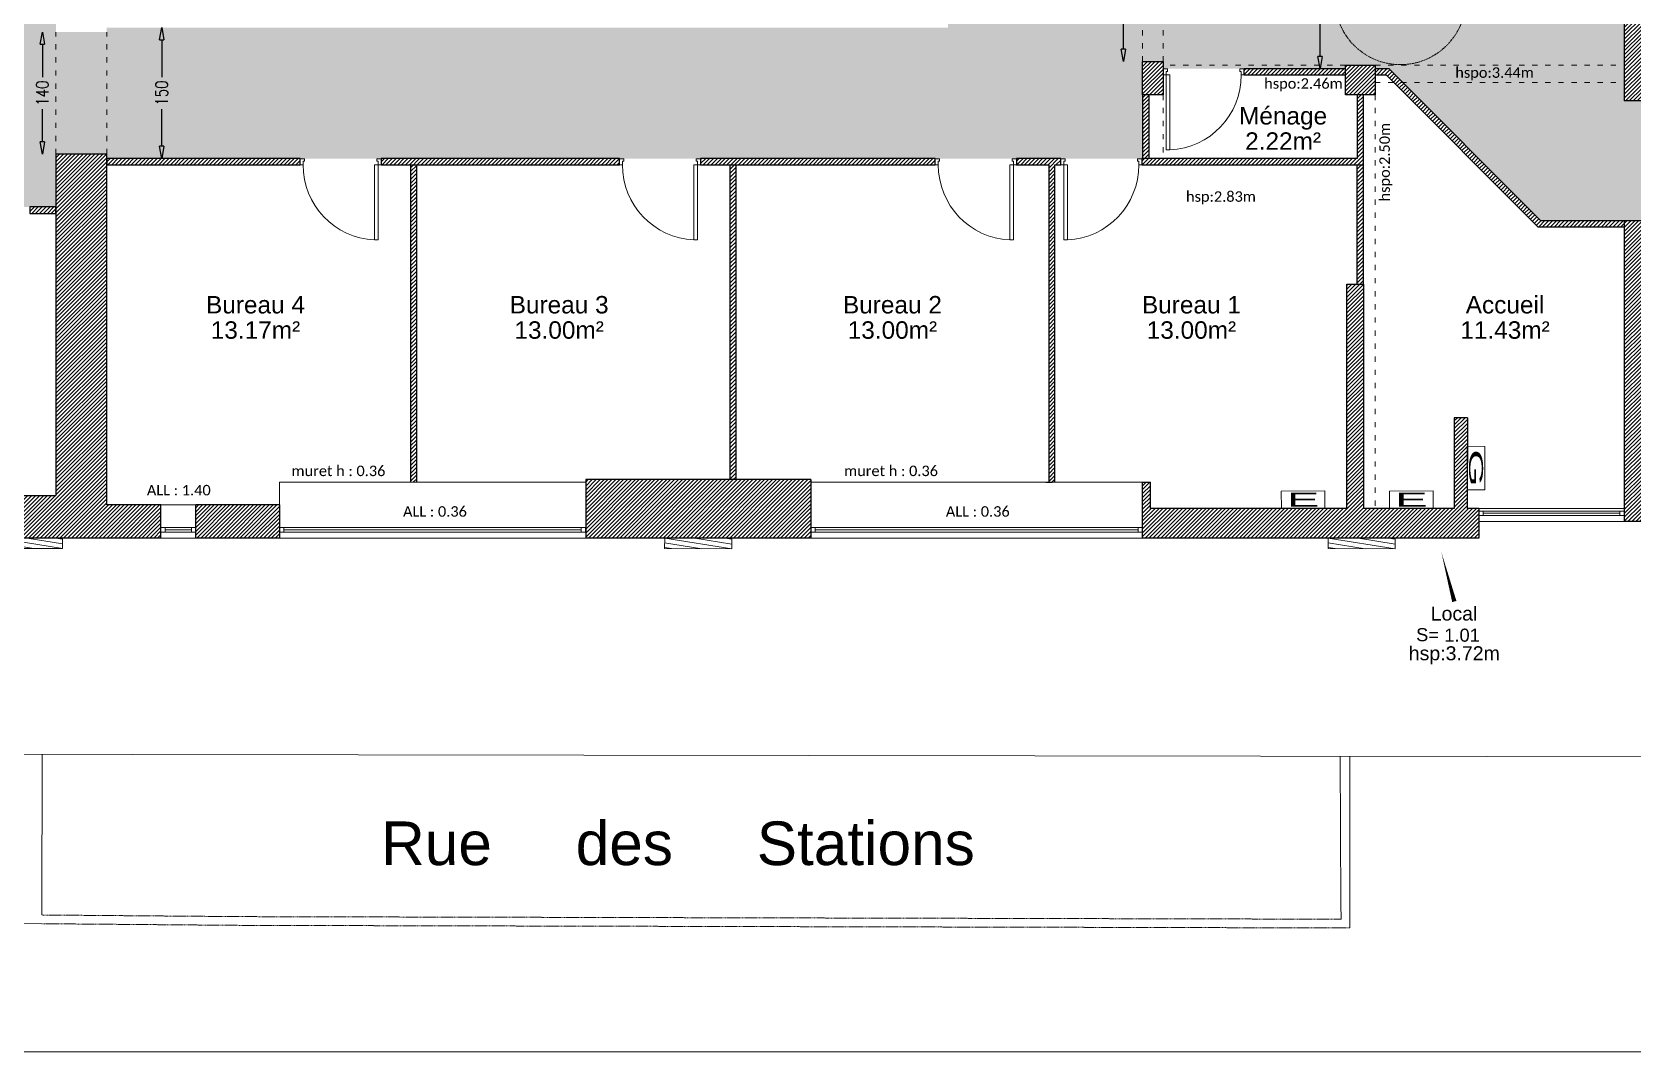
# Model space of a CAD drawing. Header units: millimetres. Extents: x -14819 to 43195, y -10328 to 20814.
# Drawn here: x 7406 to 9240, y -9994 to -8826 of the extents above; entities that cross this region are included whole.
import ezdxf
from ezdxf.enums import TextEntityAlignment as Align

# ---------------------------------------------------------------- set-up
doc = ezdxf.new("R2010")
doc.units = ezdxf.units.MM
doc.header["$PDMODE"] = 3
for name, pattern in [('ACAD_ISO03W100', [30, 12, -18]), ('CACHE', [9.525, 6.35, -3.175]), ('Chemin', [0.5, 0.3, -0.2]), ('Feeder', [3, 1, -0.5, 1, -0.5])]:
    doc.linetypes.add(name, pattern=pattern)
for name, color, linetype, lineweight in [('01 - Gros Oeuvre', 7, 'Continuous', 25), ('05 - Menuiserie', 150, 'Continuous', 5), ('41 - Côtes Intérieures', 71, 'Continuous', 9), ('50 - Signes', 12, 'Continuous', 9), ('59 - TxT', 120, 'Continuous', 0), ('_cadre100', 7, 'Continuous', 15), ('_Texte', 7, 'Continuous', 15), ('BO_bordure', 7, 'Continuous', 13), ('Etiq_Affectation', 7, 'Continuous', 0), ('Etiq_Num_appart', 7, 'Continuous', 0), ('Etiq_Surface', 7, 'Continuous', 0), ('Etiq_Typologie', 7, 'Continuous', 0), ('Etiquette', 7, 'Continuous', 13), ('ME_electricite', 1, 'Continuous', 13), ('Menuiserie_cps', 7, 'Continuous', 15), ('MG_gaz', 40, 'Continuous', 13), ('MR_topo', 7, 'Continuous', 5), ('MSH_signalisation-horizontale', 7, 'Continuous', 9), ('Mur_coupe', 7, 'Continuous', 25), ('Mur_projeté', 8, 'ACAD_ISO03W100', 18), ('Mur_vu', 8, 'Continuous', 18)]:
    doc.layers.add(name, color=color, linetype=linetype, lineweight=lineweight)
doc.layers.add('10 - Hachures', color=7, linetype='Continuous', lineweight=18, true_color=0x646464)
doc.layers.add('90 - Pantone 01', color=7, linetype='Continuous', lineweight=0, true_color=0xefecd6, transparency=0.5)
doc.layers.add('Etiq_Adresse', color=7, linetype='Continuous', lineweight=0, plot=False)
doc.layers.add('Etiq_Mesure_ou_non', color=7, linetype='Continuous', lineweight=0, plot=False)
doc.styles.add('Arial 1.0', font='arial.ttf', dxfattribs={"width": 0.99, "height": 0.2})
doc.styles.add('CR_Cot', font='simplex.shx', dxfattribs={"width": 0.8})
doc.styles.add('Legend', font='calibri.ttf')
doc.styles.get("Standard").update_dxf_attribs({"font": 'arial.ttf'})
doc.styles.add('Stylbloc-bdu', font='sanss___.ttf')
doc.dimstyles.get("Standard").update_dxf_attribs({"dimtxt": 14, "dimasz": 14, "dimexe": 0.18, "dimexo": 0.0625, "dimgap": 5, "dimtad": 0, "dimtoh": 1, "dimdec": 0, "dimzin": 0, "dimdsep": 46, "dimtxsty": 'CR_Cot', "dimblk": 'CLOSEDBLANK', "dimcen": 0, "dimse1": 1, "dimse2": 1, "dimadec": 0, "dimazin": 0, "dimtfac": 1, "dimtdec": 0, "dimtofl": 0, "dimtmove": 0, "dimatfit": 3, "dimfxl": 1, "dimtolj": 1, "dimtzin": 0, "dimarcsym": 0})
pattern_1 = [(45, (0, -10000), (-2.245064, 2.245064), [])]

# ---------------------------------------------------------------- blocks, each defined once
blk = doc.blocks.new('Hv8')
for p, q in [((-0.5, 0.398), (-0.398, 0.5)), ((-0.5, -0.051), (0.051, 0.5)), ((-0.5, -0.5), (0.5, 0.5)), ((-0.051, -0.5), (0.5, 0.051)), ((0.398, -0.5), (0.5, -0.398))]:
    blk.add_line(p, q)
blk.add_lwpolyline([(-0.5, -0.5), (0.5, -0.5), (0.5, 0.5), (-0.5, 0.5)], close=True)
blk = doc.blocks.new('Hg4')
blk.add_lwpolyline([(-0.5, -0.5), (0.5, -0.5), (0.5, 0.5), (-0.5, 0.5)], close=True)
at = {"style": 'Stylbloc-bdu'}
blk.add_text('G', height=0.8, dxfattribs=at).set_placement((0, 0), align=Align.MIDDLE_CENTER)
blk = doc.blocks.new('He4')
blk.add_lwpolyline([(-0.5, -0.5), (0.5, -0.5), (0.5, 0.5), (-0.5, 0.5)], close=True)
at = {"style": 'Stylbloc-bdu'}
blk.add_text('E', height=0.8, dxfattribs=at).set_placement((0, 0), align=Align.MIDDLE_CENTER)
blk = doc.blocks.new('Fenetre_351')
blk.add_lwpolyline([(0.05, 0.05), (0.05, 0), (0, 0), (0, 0.05), (3.51, 0.05), (3.51, 0), (3.46, 0), (3.46, 0.05), (3.46, 0.025), (0.05, 0.025), (0.05, 0), (3.46, 0)])
blk = doc.blocks.new('Fenetre_40')
blk.add_lwpolyline([(0.05, 0.05), (0.05, 0), (0, 0), (0, 0.05), (0.4, 0.05), (0.4, 0), (0.35, 0), (0.35, 0.05), (0.35, 0.025), (0.05, 0.025), (0.05, 0), (0.35, 0)])
blk = doc.blocks.new('Etiquette_Copro')
at = {"layer": 'Etiq_Adresse'}
blk.add_attdef('ADRESSE', text='', height=0.16, rotation=0.0292, dxfattribs=at).set_placement((0.047, -0.725), align=Align.CENTER)
at = {"layer": 'Etiq_Affectation'}
blk.add_attdef('AFFECTATION', text='', height=0.16, rotation=0.0292, dxfattribs=at).set_placement((0.044, -0.07), align=Align.CENTER)
at = {"layer": 'Etiq_Mesure_ou_non'}
blk.add_attdef('MESURE', text='', height=0.16, rotation=0.0292, dxfattribs=at).set_placement((0.043, 0.616), align=Align.CENTER)
at = {"layer": 'Etiq_Num_appart'}
blk.add_attdef('NUMERO_APPARTEMENT', text='', height=0.16, rotation=0.0292, dxfattribs=at).set_placement((0.047, -0.525), align=Align.CENTER)
at = {"layer": 'Etiq_Surface'}
blk.add_text('S=', height=0.15, rotation=0.0292, dxfattribs=at).set_placement((-0.391, -0.307))
blk.add_attdef('SURFACE', text='', height=0.15, rotation=0.0292, dxfattribs=at).set_placement((-0.068, -0.358), align=Align.BOTTOM_LEFT)
at = {"layer": 'Etiq_Typologie'}
blk.add_attdef('TYPOLOGIE', text='', height=0.16, rotation=0.0292, dxfattribs=at).set_placement((0.047, -0.925), align=Align.CENTER)
blk = doc.blocks.new('A$C3ab45c8f')
at = {"layer": '05 - Menuiserie', "linetype": 'Continuous'}
for points in [[(38.8, 7), (43, 7), (43, 93), (38.8, 93), (38.8, 7)], [(-46.5, 0), (-41.5, 0), (-41.5, 3), (-43, 3), (-43, 7), (-46.5, 7), (-46.5, 0)], [(46.5, 0), (41.5, 0), (41.5, 3), (43, 3), (43, 7), (46.5, 7), (46.5, 0)]]:
    blk.add_lwpolyline(points, dxfattribs=at)
at = {"layer": '50 - Signes', "color": 64, "linetype": 'Continuous'}
blk.add_arc((42.7, 7.4), 85.7, 92.5887, 180.254, dxfattribs=at)
blk = doc.blocks.new('_ClosedBlank')
at = {"color": 0, "linetype": 'ByBlock', "lineweight": -2}
for p, q in [((-1, 0.17), (0, 0)), ((-1, 0.17), (-1, -0.17)), ((0, 0), (-1, -0.17))]:
    blk.add_line(p, q, dxfattribs=at)
blk = doc.blocks.new('*D488')
at = {"layer": '41 - Côtes Intérieures', "color": 0, "lineweight": -2, "transparency": 16777216}
for p, q in [((8656.4, -8733.5), (8656.4, -8771.1)), ((8656.4, -8845.4), (8656.4, -8807.8))]:
    blk.add_line(p, q, dxfattribs=at)
at = {"layer": 'Defpoints', "color": 0, "transparency": 16777216}
for p in [(8656.4, -8719.5), (8680.5, -8719.5), (8678.4, -8859.4)]:
    blk.add_point(p, dxfattribs=at)
at = {"layer": '41 - Côtes Intérieures', "color": 0, "lineweight": -2, "transparency": 16777216, "xscale": 14, "yscale": 14, "zscale": 14}
for p, rotation in [((8656.4, -8719.5), 90), ((8656.4, -8859.4), 270)]:
    blk.add_blockref('_ClosedBlank', p, dxfattribs=dict(at, rotation=rotation))
at = {"layer": '41 - Côtes Intérieures', "color": 0, "transparency": 16777216, "insert": (8656.4, -8789.4), "char_height": 14, "attachment_point": 5, "rotation": 90, "style": 'CR_Cot'}
blk.add_mtext('\\A1;140', dxfattribs=at)
blk = doc.blocks.new('*D493')
at = {"layer": '41 - Côtes Intérieures', "color": 0, "lineweight": -2, "transparency": 16777216}
for p, q in [((8881.8, -8731.5), (8881.8, -8774.2)), ((8881.8, -8853.5), (8881.8, -8810.8))]:
    blk.add_line(p, q, dxfattribs=at)
at = {"layer": 'Defpoints', "color": 0, "transparency": 16777216}
for p in [(8881.8, -8717.5), (8910.9, -8717.5, 97.5), (8910.9, -8867.5)]:
    blk.add_point(p, dxfattribs=at)
at = {"layer": '41 - Côtes Intérieures', "color": 0, "lineweight": -2, "transparency": 16777216, "xscale": 14, "yscale": 14, "zscale": 14}
for p, rotation in [((8881.8, -8717.5), 90), ((8881.8, -8867.5), 270)]:
    blk.add_blockref('_ClosedBlank', p, dxfattribs=dict(at, rotation=rotation))
at = {"layer": '41 - Côtes Intérieures', "color": 0, "transparency": 16777216, "insert": (8881.8, -8792.5), "char_height": 14, "attachment_point": 5, "rotation": 90, "style": 'CR_Cot'}
blk.add_mtext('\\A1;150', dxfattribs=at)
blk = doc.blocks.new('*D495')
at = {"layer": '41 - Côtes Intérieures', "color": 0, "lineweight": -2, "transparency": 16777216}
for p, q in [((7554.4, -8834.5), (7554.4, -8877.2)), ((7554.4, -8956.5), (7554.4, -8913.8))]:
    blk.add_line(p, q, dxfattribs=at)
at = {"layer": 'Defpoints', "color": 0, "transparency": 16777216}
for p in [(7569.8, -8820.5), (7554.4, -8970.5), (7569.8, -8970.5)]:
    blk.add_point(p, dxfattribs=at)
at = {"layer": '41 - Côtes Intérieures', "color": 0, "lineweight": -2, "transparency": 16777216, "xscale": 14, "yscale": 14, "zscale": 14}
for p, rotation in [((7554.4, -8820.5), 90), ((7554.4, -8970.5), 270)]:
    blk.add_blockref('_ClosedBlank', p, dxfattribs=dict(at, rotation=rotation))
at = {"layer": '41 - Côtes Intérieures', "color": 0, "transparency": 16777216, "insert": (7554.4, -8895.5), "char_height": 14, "attachment_point": 5, "rotation": 90, "style": 'CR_Cot'}
blk.add_mtext('\\A1;150', dxfattribs=at)
blk = doc.blocks.new('*D496')
at = {"layer": '41 - Côtes Intérieures', "color": 0, "lineweight": -2, "transparency": 16777216}
for p, q in [((7417.6, -8839.6), (7417.6, -8877.2)), ((7417.6, -8951.5), (7417.6, -8913.9))]:
    blk.add_line(p, q, dxfattribs=at)
at = {"layer": 'Defpoints', "color": 0, "transparency": 16777216}
for p in [(7433.1, -8825.6), (7417.6, -8965.5), (7433.1, -8965.5)]:
    blk.add_point(p, dxfattribs=at)
at = {"layer": '41 - Côtes Intérieures', "color": 0, "lineweight": -2, "transparency": 16777216, "xscale": 14, "yscale": 14, "zscale": 14}
for p, rotation in [((7417.6, -8825.6), 90), ((7417.6, -8965.5), 270)]:
    blk.add_blockref('_ClosedBlank', p, dxfattribs=dict(at, rotation=rotation))
at = {"layer": '41 - Côtes Intérieures', "color": 0, "transparency": 16777216, "insert": (7417.6, -8895.6), "char_height": 14, "attachment_point": 5, "rotation": 90, "style": 'CR_Cot'}
blk.add_mtext('\\A1;140', dxfattribs=at)

msp = doc.modelspace()

# ---------------------------------------------------------------- hatches: boundary and pattern name
at = {"layer": '10 - Hachures', "lineweight": 18}
h = msp.add_hatch(dxfattribs=at)
h.set_pattern_fill('ANSI31', color=256)
h.set_pattern_definition(pattern_1)
h.paths.add_polyline_path([(9250.44, -7792.48), (6580.31, -7792.48), (6574.3, -7656.41), (6570.47, -7541.02), (6536.46, -7541.02), (6540.32, -7657.72), (6553.09, -7946.89), (6573.07, -7945.99), (6575.32, -7995.94), (6555.3, -7996.84), (6556.52, -8024.48), (6568.51, -8023.95), (6568.29, -8018.96), (6573.28, -8018.74), (6573.5, -8023.73), (6590.48, -8022.98), (6581.81, -7826.48), (6739.44, -7826.48), (6739.44, -8045.48), (6739.44, -8239.48), (6719.99, -8239.48), (6719.99, -8245.48), (6642.99, -8245.48), (6642.99, -8239.48), (6599.99, -8239.48), (6608.64, -8439.63), (6608.8, -8443.33), (6621.24, -8442.79), (6621.24, -8442.79), (6618.09, -8258.48), (6746.44, -8258.48), (6746.44, -8045.48), (6746.44, -7938.48), (6952.44, -7938.48), (6952.44, -7935.48), (6747.44, -7935.48), (6747.44, -7826.48), (6949.44, -7826.48), (6949.44, -7856.48), (6952.44, -7856.48), (6952.44, -7826.48), (7446.09, -7826.48), (7446.09, -7896.23), (7483.09, -7896.23), (7483.09, -7826.48), (7678.44, -7826.48), (7678.44, -7896.23), (7705.44, -7896.23), (7705.44, -7826.48), (8681.44, -7826.48), (8681.44, -8452.48), (8705.44, -8452.48), (8705.44, -8377.48), (8735.46, -8377.48), (8735.46, -8362.48), (8730.46, -8362.48), (8730.46, -8357.48), (8705.44, -8357.48), (8705.44, -7826.48), (8903.46, -7826.48), (8903.46, -7831.48), (8953.46, -7831.48), (8953.46, -7826.48), (8967.44, -7826.48), (9230.44, -7826.48), (9230.44, -8357.48), (8978.44, -8357.48), (8873.46, -8357.48), (8873.46, -8362.48), (8868.46, -8362.48), (8868.46, -8377.48), (9230.44, -8377.48), (9230.44, -8904.37), (9250.44, -8904.42), (9250.44, -8850.42), (9556.46, -8850.42), (9556.46, -9285.42), (9667.46, -9285.42), (9667.46, -9371.52), (9543.96, -9371.52), (9543.96, -9405.34), (10129.83, -9404.79), (10129.83, -9371.52), (9687.46, -9371.52), (9687.46, -9265.42), (9576.46, -9265.42), (9576.46, -8830.42), (9250.44, -8830.42), (9250.44, -7826.48)])
h = msp.add_hatch(dxfattribs=at)
h.set_pattern_fill('ANSI31', color=256)
h.set_pattern_definition(pattern_1)
h.paths.add_polyline_path([(7020.22, -8912.7), (6655.09, -8912.7), (6655.09, -8919.9), (7020.22, -8919.9)])
h.paths.add_polyline_path([(7136.36, -8393.48), (7129.16, -8393.48), (7113.22, -8393.48), (7113.22, -8400.68), (7129.16, -8400.68), (7129.16, -8912.7), (7113.22, -8912.7), (7113.22, -8919.9), (7136.38, -8919.9)])
h.paths.add_polyline_path([(7448.08, -8456.78), (7448.04, -8412.18), (7424.04, -8412.2), (7424.08, -8456.8)], flags=9)
h.paths.add_polyline_path([(7564.88, -8340.32), (7564.88, -8306.66), (7543.88, -8306.66), (7543.88, -8340.32)], flags=9)
h.paths.add_polyline_path([(7564.88, -8912.34), (7564.88, -8878.68), (7543.88, -8878.68), (7543.88, -8912.34)], flags=9)
h.paths.add_polyline_path([(7428.14, -8912.4), (7428.14, -8878.74), (7407.14, -8878.74), (7407.14, -8912.4)], flags=9)
h.paths.add_polyline_path([(7162.99, -8340.37), (7162.99, -8306.71), (7141.99, -8306.71), (7141.99, -8340.37)], flags=9)
h.paths.add_polyline_path([(8378.59, -8297.94), (8378.59, -8262.14), (8357.59, -8262.14), (8357.59, -8297.94)], flags=9)
h.paths.add_polyline_path([(7266.83, -8670.36), (7302.63, -8670.36), (7302.63, -8649.36), (7266.83, -8649.36)], flags=9)
h.paths.add_polyline_path([(7274.4, -8597.64), (7308.06, -8597.64), (7308.06, -8576.64), (7274.4, -8576.64)], flags=9)
h.paths.add_polyline_path([(9220.96, -8545.71), (9231.34, -8545.71), (9231.34, -8533.71), (9220.96, -8533.71)], flags=9)
h.paths.add_polyline_path([(9220.92, -8573.84), (9231.4, -8573.84), (9231.4, -8561.55), (9220.92, -8561.55)], flags=9)
h.paths.add_polyline_path([(9220.98, -8601.81), (9231.4, -8601.81), (9231.4, -8589.69), (9220.98, -8589.69)], flags=9)
h.paths.add_polyline_path([(9220.99, -8629.72), (9231.39, -8629.72), (9231.39, -8617.66), (9220.99, -8617.66)], flags=9)
h.paths.add_polyline_path([(9220.93, -8657.84), (9231.42, -8657.84), (9231.42, -8645.54), (9220.93, -8645.54)], flags=9)
h.paths.add_polyline_path([(9220.98, -8685.69), (9231.4, -8685.69), (9231.4, -8673.57), (9220.98, -8673.57)], flags=9)
h.paths.add_polyline_path([(9220.99, -8713.68), (9231.39, -8713.68), (9231.39, -8701.65), (9220.99, -8701.65)], flags=9)
h.paths.add_polyline_path([(9350.87, -9182.46), (9463.58, -9182.46), (9463.58, -9151.83), (9350.87, -9151.83)], flags=9)
h.paths.add_polyline_path([(9360.96, -9153.45), (9453.49, -9153.45), (9453.49, -9122.8), (9360.96, -9122.8)], flags=9)
h.paths.add_polyline_path([(6875.28, -8070.09), (6987.99, -8070.09), (6987.99, -8039.44), (6875.28, -8039.44)], flags=9)
h.paths.add_polyline_path([(6872.97, -8041.04), (6990.31, -8041.04), (6990.31, -8010.55), (6872.97, -8010.55)], flags=9)
h.paths.add_polyline_path([(8790.98, -8965.54), (8887.98, -8965.54), (8887.98, -8935.42), (8790.98, -8935.42)], flags=9)
h.paths.add_polyline_path([(8782.5, -8943.9), (8896.46, -8943.9), (8896.46, -8904.91), (8782.5, -8904.91)], flags=9)
h.paths.add_polyline_path([(9356.4, -9541.86), (9469.64, -9541.86), (9469.64, -9459.43), (9356.4, -9459.43)], flags=9)
h.paths.add_polyline_path([(7532.18, -8099.4), (7629.35, -8099.4), (7629.35, -8068.76), (7532.18, -8068.76)], flags=9)
h.paths.add_polyline_path([(7542.92, -8070.36), (7616.77, -8070.36), (7616.77, -8039.87), (7542.92, -8039.87)], flags=9)
h.paths.add_polyline_path([(8913.05, -8099.41), (9025.77, -8099.41), (9025.77, -8068.76), (8913.05, -8068.76)], flags=9)
h.paths.add_polyline_path([(8874.59, -8070.46), (9064.23, -8070.46), (9064.23, -8039.44), (8874.59, -8039.44)], flags=9)
h.paths.add_polyline_path([(9037.45, -9182.48), (9150.16, -9182.48), (9150.16, -9151.83), (9037.45, -9151.83)], flags=9)
h.paths.add_polyline_path([(9043.67, -9153.43), (9143.94, -9153.43), (9143.94, -9122.93), (9043.67, -9122.93)], flags=9)
h.paths.add_polyline_path([(8354.43, -8099.4), (8467.14, -8099.4), (8467.14, -8068.76), (8354.43, -8068.76)], flags=9)
h.paths.add_polyline_path([(8343.49, -8070.46), (8478.07, -8070.46), (8478.07, -8039.44), (8343.49, -8039.44)], flags=9)
h.paths.add_polyline_path([(7229.06, -8070.09), (7341.78, -8070.09), (7341.78, -8039.44), (7229.06, -8039.44)], flags=9)
h.paths.add_polyline_path([(7215.84, -8041.07), (7354.99, -8041.07), (7354.99, -8010.44), (7215.84, -8010.44)], flags=9)
h.paths.add_polyline_path([(7864.34, -8070.09), (7977.06, -8070.09), (7977.06, -8039.44), (7864.34, -8039.44)], flags=9)
h.paths.add_polyline_path([(7851.13, -8041.06), (7990.27, -8041.06), (7990.27, -8010.44), (7851.13, -8010.44)], flags=9)
h.paths.add_polyline_path([(6811.25, -9182.46), (6923.95, -9182.46), (6923.95, -9151.83), (6811.25, -9151.83)], flags=9)
h.paths.add_polyline_path([(6805.8, -9153.46), (6929.4, -9153.46), (6929.4, -9122.83), (6805.8, -9122.83)], flags=9)
h.paths.add_polyline_path([(7169.91, -9182.46), (7282.61, -9182.46), (7282.61, -9151.83), (7169.91, -9151.83)], flags=9)
h.paths.add_polyline_path([(7164.48, -9153.44), (7288.04, -9153.44), (7288.04, -9122.93), (7164.48, -9122.93)], flags=9)
h.paths.add_polyline_path([(6811.15, -8801.15), (6923.86, -8801.15), (6923.86, -8770.49), (6811.15, -8770.49)], flags=9)
h.paths.add_polyline_path([(6805.73, -8772.09), (6929.29, -8772.09), (6929.29, -8741.6), (6805.73, -8741.6)], flags=9)
h.paths.add_polyline_path([(6811.25, -8446.13), (6923.95, -8446.13), (6923.95, -8415.49), (6811.25, -8415.49)], flags=9)
h.paths.add_polyline_path([(6805.8, -8417.13), (6929.4, -8417.13), (6929.4, -8386.49), (6805.8, -8386.49)], flags=9)
h.paths.add_polyline_path([(7559.13, -8635.41), (7671.84, -8635.41), (7671.84, -8604.75), (7559.13, -8604.75)], flags=9)
h.paths.add_polyline_path([(7545.92, -8606.37), (7685.06, -8606.37), (7685.06, -8575.76), (7545.92, -8575.76)], flags=9)
h.paths.add_polyline_path([(7891.06, -8635.41), (8003.77, -8635.41), (8003.77, -8604.75), (7891.06, -8604.75)], flags=9)
h.paths.add_polyline_path([(7877.84, -8606.41), (8016.99, -8606.41), (8016.99, -8575.75), (7877.84, -8575.75)], flags=9)
h.paths.add_polyline_path([(8228.48, -8635.41), (8341.19, -8635.41), (8341.19, -8604.75), (8228.48, -8604.75)], flags=9)
h.paths.add_polyline_path([(8223.03, -8606.39), (8346.64, -8606.39), (8346.64, -8575.76), (8223.03, -8575.76)], flags=9)
h.paths.add_polyline_path([(7605.49, -9182.48), (7718.2, -9182.48), (7718.2, -9151.83), (7605.49, -9151.83)], flags=9)
h.paths.add_polyline_path([(7600.06, -9153.43), (7723.62, -9153.43), (7723.62, -9122.93), (7600.06, -9122.93)], flags=9)
h.paths.add_polyline_path([(7953.49, -9182.48), (8066.21, -9182.48), (8066.21, -9151.83), (7953.49, -9151.83)], flags=9)
h.paths.add_polyline_path([(7948.04, -9153.48), (8071.66, -9153.48), (8071.66, -9122.83), (7948.04, -9122.83)], flags=9)
h.paths.add_polyline_path([(8335.41, -9182.48), (8448.13, -9182.48), (8448.13, -9151.83), (8335.41, -9151.83)], flags=9)
h.paths.add_polyline_path([(8329.97, -9153.45), (8453.57, -9153.45), (8453.57, -9122.83), (8329.97, -9122.83)], flags=9)
h.paths.add_polyline_path([(8678.05, -9182.48), (8790.77, -9182.48), (8790.77, -9151.83), (8678.05, -9151.83)], flags=9)
h.paths.add_polyline_path([(8672.61, -9153.45), (8796.21, -9153.45), (8796.21, -9122.83), (8672.61, -9122.83)], flags=9)
h.paths.add_polyline_path([(6606.27, -7895.15), (6641.57, -7895.15), (6641.57, -7877.02), (6606.27, -7877.02)], flags=9)
h.paths.add_polyline_path([(6606.01, -7878.19), (6656.3, -7878.19), (6656.3, -7858.52), (6606.01, -7858.52)], flags=9)
h.paths.add_polyline_path([(6610.41, -7923.73), (6699.46, -7923.73), (6699.46, -7899.41), (6610.41, -7899.41)], flags=9)
h.paths.add_polyline_path([(6609.43, -7949.69), (6708.44, -7949.69), (6708.44, -7925.36), (6609.43, -7925.36)], flags=9)
h.paths.add_polyline_path([(6588.52, -7851.06), (6639.24, -7851.06), (6639.24, -7828.17), (6588.52, -7828.17)], flags=9)
h.paths.add_polyline_path([(9097.49, -8435.55), (9208.82, -8435.55), (9208.82, -8415.87), (9097.49, -8415.87)], flags=9)
h.paths.add_polyline_path([(9096.7, -8418.03), (9186.34, -8418.03), (9186.34, -8393.56), (9096.7, -8393.56)], flags=9)
h.paths.add_polyline_path([(9131.42, -8466.81), (9195.29, -8466.81), (9195.29, -8447.26), (9131.42, -8447.26)], flags=9)
h.paths.add_polyline_path([(6645.13, -8576.64), (6645.13, -8496.54), (6626.69, -8496.54), (6626.69, -8576.64)], flags=9)
h.paths.add_polyline_path([(6832.38, -9361.8), (6912.49, -9361.8), (6912.49, -9343.36), (6832.38, -9343.36)], flags=9)
h.paths.add_polyline_path([(7078.63, -7852.56), (7129.34, -7852.56), (7129.34, -7829.67), (7078.63, -7829.67)], flags=9)
h.paths.add_polyline_path([(6792.97, -7883.98), (6882.67, -7883.98), (6882.67, -7864.33), (6792.97, -7864.33)], flags=9)
h.paths.add_polyline_path([(7610.05, -8205.98), (7680.77, -8205.98), (7680.77, -8185.5), (7610.05, -8185.5)], flags=9)
h.paths.add_polyline_path([(8724.16, -9027.48), (8813.21, -9027.48), (8813.21, -9003.15), (8724.16, -9003.15)], flags=9)
h.paths.add_polyline_path([(8313.78, -7865.31), (8384.49, -7865.31), (8384.49, -7844.83), (8313.78, -7844.83)], flags=9)
h.paths.add_polyline_path([(8985.31, -8464.8), (9075.01, -8464.8), (9075.01, -8445.15), (8985.31, -8445.15)], flags=9)
h.paths.add_polyline_path([(8925.13, -8807.73), (9014.17, -8807.73), (9014.17, -8783.41), (8925.13, -8783.41)], flags=9)
h.paths.add_polyline_path([(8813.77, -8897.95), (8912.78, -8897.95), (8912.78, -8873.62), (8813.77, -8873.62)], flags=9)
h.paths.add_polyline_path([(9032.79, -8885.44), (9131.8, -8885.44), (9131.8, -8861.11), (9032.79, -8861.11)], flags=9)
h.paths.add_polyline_path([(8969.23, -9023.73), (8969.23, -8924.72), (8944.9, -8924.72), (8944.9, -9023.73)], flags=9)
h.paths.add_polyline_path([(8333.2, -9337.83), (8448.41, -9337.83), (8448.41, -9318.28), (8333.2, -9318.28)], flags=9)
h.paths.add_polyline_path([(7699.93, -9337.83), (7815.14, -9337.83), (7815.14, -9318.28), (7699.93, -9318.28)], flags=9)
h.paths.add_polyline_path([(8449.93, -9384.17), (8530.04, -9384.17), (8530.04, -9365.73), (8449.93, -9365.73)], flags=9)
h.paths.add_polyline_path([(7827.89, -9384.17), (7907.99, -9384.17), (7907.99, -9365.73), (7827.89, -9365.73)], flags=9)
h.paths.add_polyline_path([(7534.31, -9359.72), (7614.42, -9359.72), (7614.42, -9341.28), (7534.31, -9341.28)], flags=9)
h.paths.add_polyline_path([(9163.01, -8154.2), (9233.72, -8154.2), (9233.72, -8133.72), (9163.01, -8133.72)], flags=9)
h.paths.add_polyline_path([(8714.49, -7865.31), (8785.2, -7865.31), (8785.2, -7844.83), (8714.49, -7844.83)], flags=9)
h.paths.add_polyline_path([(6269.85, -8917.34), (6243.14, -8258.63), (6140.19, -8262.81), (6166.9, -8921.51)], flags=9)
h.paths.add_polyline_path([(7787.99, -9808.29), (8493.33, -9808.29), (8493.33, -9705.25), (7787.99, -9705.25)], flags=9)
h = msp.add_hatch(dxfattribs=at)
h.set_pattern_fill('ANSI31', color=256)
h.set_pattern_definition(pattern_1)
h.paths.add_polyline_path([(8678.44, -8719.5), (8705.44, -8719.5), (8705.44, -8585.48), (8681.44, -8585.48), (8681.44, -8599.48), (8595.44, -8599.48), (8595.44, -8620.48), (8678.44, -8620.48)])
h.paths.add_polyline_path([(8678.44, -8897.51), (8701.95, -8897.51), (8701.95, -8859.38), (8678.44, -8859.38)])
h = msp.add_hatch(dxfattribs=at)
h.set_pattern_fill('ANSI31', color=256)
h.set_pattern_definition(pattern_1)
h.paths.add_polyline_path([(8910.95, -8867.5), (8794.95, -8867.5), (8794.95, -8874.7), (8910.95, -8874.7)])
h.paths.add_polyline_path([(8960.64, -8867.5), (8944.95, -8867.5), (8944.95, -8874.7), (8957.65, -8874.7), (8966.47, -8883.51), (8976.65, -8883.51)])
h.paths.add_polyline_path([(8976.65, -8883.51), (8966.47, -8883.51), (9131.59, -9048.63), (9230.44, -9048.63), (9230.44, -9041.43), (9134.57, -9041.43)])
h = msp.add_hatch(dxfattribs=at)
h.set_pattern_fill('ANSI31', color=256)
h.set_pattern_definition(pattern_1)
h.paths.add_polyline_path([(8944.95, -8863.51), (8910.95, -8863.51), (8910.95, -8897.51), (8944.95, -8897.51)])
h = msp.add_hatch(dxfattribs=at)
h.set_pattern_fill('ANSI31', color=256)
h.set_pattern_definition(pattern_1)
h.paths.add_polyline_path([(8931.47, -8897.51), (8924.27, -8897.51), (8924.27, -8970.51), (8677.58, -8970.51), (8677.58, -8977.71), (8931.47, -8977.71)])
h.paths.add_polyline_path([(8931.47, -8987.71), (8931.47, -8977.71), (8924.27, -8977.71), (8924.27, -9114.48), (8931.47, -9114.48)])
h = msp.add_hatch(dxfattribs=at)
h.set_pattern_fill('ANSI31', color=256)
h.set_pattern_definition(pattern_1)
h.paths.add_polyline_path([(8678.44, -8897.51), (8678.44, -8970.51), (8685.64, -8970.51), (8685.64, -8897.51)])
h = msp.add_hatch(dxfattribs=at)
h.set_pattern_fill('ANSI31', color=256)
h.set_pattern_definition(pattern_1)
h.paths.add_polyline_path([(7491.44, -8965.51), (7433.09, -8965.51), (7433.09, -9356.48), (7318.09, -9356.48), (7318.09, -9405.48), (7360.99, -9405.48), (7487.77, -9405.48), (7553.44, -9405.48), (7553.44, -9367.48), (7491.44, -9367.48)])
h = msp.add_hatch(dxfattribs=at)
h.set_pattern_fill('ANSI31', color=256)
h.set_pattern_definition(pattern_1)
h.paths.add_polyline_path([(7712.94, -8970.51), (7491.44, -8970.51), (7491.44, -8977.71), (7712.94, -8977.71)])
h.paths.add_polyline_path([(8078.98, -8970.51), (7805.94, -8970.51), (7805.94, -8977.71), (8078.98, -8977.71)])
h.paths.add_polyline_path([(7846.64, -8977.71), (7839.44, -8977.71), (7839.44, -9341.48), (7846.64, -9341.48)])
h.paths.add_polyline_path([(8212.68, -8977.71), (8205.48, -8977.71), (8205.48, -9338.48), (8212.68, -9338.48)])
h.paths.add_polyline_path([(8440.86, -8970.51), (8171.98, -8970.51), (8171.98, -8977.71), (8440.86, -8977.71)])
h.paths.add_polyline_path([(8584.58, -8970.51), (8533.86, -8970.51), (8533.86, -8977.71), (8570.86, -8977.71), (8570.86, -9341.48), (8574.96, -9341.48), (8578.06, -9341.48), (8578.06, -8977.71), (8584.58, -8977.71)])
h = msp.add_hatch(dxfattribs=at)
h.set_pattern_fill('ANSI31', color=256)
h.set_pattern_definition(pattern_1)
h.paths.add_polyline_path([(7310.09, -9025.9), (7004.29, -9025.9), (7004.29, -9033.4), (7310.09, -9033.4)])
h.paths.add_polyline_path([(7433.09, -9025.9), (7403.09, -9025.9), (7403.09, -9033.4), (7433.09, -9033.4)])
h = msp.add_hatch(dxfattribs=at)
h.set_pattern_fill('ANSI31', color=256)
h.set_pattern_definition(pattern_1)
h.paths.add_polyline_path([(9250.44, -9041.48), (9230.66, -9041.44), (9230.44, -9273.48), (9230.44, -9280.48), (9230.44, -9386.42), (9285.63, -9386.54), (9285.63, -9371.52), (9250.44, -9371.52)])
h = msp.add_hatch(dxfattribs=at)
h.set_pattern_fill('ANSI31', color=256)
h.set_pattern_definition(pattern_1)
h.paths.add_polyline_path([(9063.8, -9405.48), (9063.8, -9371.48), (9050.47, -9371.48), (9050.67, -9267.52), (9035.67, -9267.52), (9035.67, -9371.48), (8931.47, -9371.48), (8931.47, -9267.38), (8931.47, -9114.48), (8912.46, -9114.48), (8912.46, -9371.48), (8687.46, -9371.48), (8687.46, -9341.48), (8678.44, -9341.48), (8678.44, -9405.48)])
h = msp.add_hatch(dxfattribs=at)
h.set_pattern_fill('ANSI31', color=256)
h.set_pattern_definition(pattern_1)
h.paths.add_polyline_path([(8298.27, -9405.48), (8298.27, -9338.48), (8185.44, -9338.48), (8040.28, -9338.48), (8040.28, -9405.48)])
h = msp.add_hatch(dxfattribs=at)
h.set_pattern_fill('ANSI31', color=256)
h.set_pattern_definition(pattern_1)
h.paths.add_polyline_path([(7689.23, -9367.48), (7593.44, -9367.48), (7593.44, -9405.48), (7689.23, -9405.48)])
at = {"layer": '90 - Pantone 01', "lineweight": 18, "transparency": 33554559}
h = msp.add_hatch(color=256, dxfattribs=at)
h.dxf.hatch_style = 1
h.paths.add_polyline_path([(7705.44, -8166.57), (8681.44, -8166.57), (8681.44, -8599.48), (8595.44, -8599.48), (8595.44, -8620.48), (8678.44, -8620.48), (8678.44, -8719.5), (8705.44, -8719.5), (8705.44, -8714.71), (8868.56, -8714.71), (8868.56, -8717.5), (8888.56, -8717.5), (9068.56, -8717.5), (9068.56, -8707.51), (9081.71, -8707.51), (9081.71, -8714.51), (9230.44, -8714.51), (9230.44, -8904.37), (9250.44, -8904.42), (9250.44, -9041.48), (9134.57, -9041.43), (8960.64, -8867.5), (8944.95, -8867.5), (8944.95, -8863.51), (8910.95, -8863.51), (8910.95, -8867.5), (8701.95, -8867.5), (8701.95, -8859.38), (8678.44, -8859.38), (8678.44, -8970.51), (7491.44, -8970.51), (7491.44, -8820.51), (8455.64, -8820.51), (8455.64, -8393.62), (7446.08, -8393.48), (7446.09, -8253.48), (7705.44, -8253.48)])
h.paths.add_polyline_path([(9250.44, -8850.42), (9250.44, -9371.52), (9667.46, -9371.52), (9667.46, -9285.42), (9556.46, -9285.42), (9556.46, -8850.42)])
at = {"layer": '90 - Pantone 01', "lineweight": 18}
h = msp.add_hatch(color=256, dxfattribs=at)
h.dxf.hatch_style = 1
h.paths.add_polyline_path([(7004.29, -9025.9), (7433.09, -9025.9), (7433.09, -8599.48), (7446.09, -8599.48), (7446.12, -8393.48), (7446.09, -8253.48), (7004.29, -8253.48), (7004.29, -8393.48), (7136.36, -8393.48), (7136.38, -8919.9), (7004.29, -8919.9)])
h = msp.add_hatch(color=256, dxfattribs=at)
h.dxf.hatch_style = 1
h.paths.add_polyline_path([(7433.09, -8825.63), (7491.44, -8825.63), (7491.44, -8965.51), (7433.09, -8965.51)])

# ---------------------------------------------------------------- linework, layer by layer
at = {"layer": '01 - Gros Oeuvre'}
for p, q in [((8584.58, -8970.51), (8533.86, -8970.51)), ((8533.86, -8970.51), (8533.86, -8977.71)), ((7839.44, -8977.71), (7839.44, -9341.48)), ((7846.64, -9341.48), (7846.64, -8977.71)), ((8205.48, -8977.71), (8205.48, -9338.48)), ((8212.68, -9338.48), (8212.68, -8977.71)), ((8533.86, -8977.71), (8570.86, -8977.71)), ((8570.86, -8977.71), (8570.86, -9341.48)), ((8578.06, -9341.48), (8578.06, -8977.71))]:
    msp.add_line(p, q, dxfattribs=at)
for points in [[(8794.95, -8867.5), (8910.95, -8867.5)], [(8794.95, -8874.7), (8794.95, -8867.5)], [(8794.95, -8874.7), (8910.95, -8874.7)], [(8678.44, -8897.51), (8678.44, -8970.51)], [(8685.64, -8897.51), (8685.64, -8970.51)], [(8584.58, -8977.71), (8584.58, -8970.51)], [(8578.06, -8977.71), (8584.58, -8977.71)], [(8567.76, -9341.48), (8574.96, -9341.48)]]:
    msp.add_lwpolyline(points, dxfattribs=at)
for points in [[(7491.44, -8977.71), (7712.94, -8977.71), (7712.94, -8970.51), (7491.44, -8970.51)], [(7805.94, -8977.71), (8078.98, -8977.71), (8078.98, -8970.51), (7805.94, -8970.51)], [(8171.98, -8977.71), (8440.86, -8977.71), (8440.86, -8970.51), (8171.98, -8970.51)]]:
    msp.add_lwpolyline(points, close=True, dxfattribs=at)
at = {"layer": '01 - Gros Oeuvre', "elevation": -195}
msp.add_lwpolyline([(7403.09, -9033.4), (7433.09, -9033.4), (7433.09, -9025.9), (7403.09, -9025.9)], close=True, dxfattribs=at)
at = {"layer": '05 - Menuiserie', "elevation": -195}
msp.add_lwpolyline([(9068.8, -9374.54), (9068.8, -9379.54), (9063.8, -9379.54), (9063.8, -9374.54), (9230.44, -9374.54), (9230.44, -9379.54), (9225.44, -9379.54), (9225.44, -9374.54), (9225.44, -9377.04), (9068.8, -9377.04), (9068.8, -9379.54), (9225.44, -9379.54)], dxfattribs=at)
at = {"layer": '05 - Menuiserie'}
msp.add_lwpolyline([(8303.27, -9393.48), (8303.27, -9398.48), (8298.27, -9398.48), (8298.27, -9393.48), (8678.44, -9393.48), (8678.44, -9398.48), (8673.44, -9398.48), (8673.44, -9393.48), (8673.44, -9395.98), (8303.27, -9395.98), (8303.27, -9398.48), (8673.44, -9398.48)], dxfattribs=at)
at = {"layer": '50 - Signes', "linetype": 'CACHE', "ltscale": 0.15}
msp.add_circle((8973.93, -8787.92), 75, dxfattribs=at)
at = {"layer": '_cadre100', "flags": 128}
msp.add_lwpolyline([(6071.5, -9994.24), (10271.5, -9994.24), (10271.5, -7024.24), (6071.5, -7024.24)], close=True, dxfattribs=at)
at = {"layer": 'BO_bordure', "flags": 128}
msp.add_lwpolyline([(10129.83, -9657.36), (10106.48, -9657.3), (6744.8, -9652.25, -0.0402847), (6613.58, -9641.46, -0.1099776), (6568.36, -9623.31, -0.0569679), (6493.58, -9558.45, -0.0662323), (6444.74, -9488.59, -0.0707264), (6427.37, -9438.97, -0.0539936), (6421.35, -9370.51)], format="xyb", dxfattribs=at)
at = {"layer": 'Etiquette', "flags": 128}
msp.add_lwpolyline([(9035.68, -9478.08, 5, 0, 0), (9020.82, -9421.48, 0, 0, 0)], format="xyseb", dxfattribs=at)
at = {"layer": 'MSH_signalisation-horizontale', "flags": 128}
for points in [[(7417.36, -9653.26), (7417.08, -9837.29)], [(8905.96, -9842.12), (8905.83, -9824.73), (8904.71, -9655.49)], [(8916.04, -9852.14), (8915.83, -9824.65), (8916.08, -9655.51)], [(7417.07, -9847.29), (6916.67, -9847.2)], [(8906.04, -9852.22), (8906.04, -9852.12)]]:
    msp.add_lwpolyline(points, dxfattribs=at)
at = {"layer": 'MSH_signalisation-horizontale', "linetype": 'Feeder', "flags": 128}
for points in [[(8916.04, -9852.14), (7645.07, -9849.16), (7417.07, -9847.29)], [(8905.96, -9842.12), (7645.12, -9839.16), (7417.15, -9837.29)], [(8916.06, -9842.14), (8915.96, -9842.14)]]:
    msp.add_lwpolyline(points, dxfattribs=at)
at = {"layer": 'Mur_coupe', "elevation": -195, "flags": 128}
for points in [[(9230.44, -8377.48), (9230.44, -8904.37)], [(9250.44, -8904.42), (9230.44, -8904.37)], [(9230.44, -9041.43), (9230.44, -9273.48)], [(8931.47, -9114.48), (8931.47, -9267.38)], [(8931.47, -9267.38), (8931.47, -9371.48)], [(9050.67, -9267.52), (9035.67, -9267.52)], [(9050.67, -9267.52), (9050.47, -9371.48)], [(9230.44, -9273.48), (9230.44, -9386.42)], [(8040.28, -9338.48), (8040.28, -9405.48)], [(8298.27, -9338.48), (8298.27, -9405.48)], [(7689.23, -9367.48), (7689.23, -9405.48)], [(9063.8, -9371.48), (9063.8, -9405.48)]]:
    msp.add_lwpolyline(points, dxfattribs=at)
at = {"layer": 'Mur_coupe', "flags": 128}
for points in [[(8678.44, -8859.38), (8701.95, -8859.38)], [(7433.09, -8965.51), (7433.09, -9356.48)], [(7491.44, -9367.48), (7491.44, -8965.51)], [(9230.44, -9041.43), (9250.44, -9041.48)], [(8912.46, -9371.48), (8912.46, -9114.48)], [(9035.67, -9267.5), (9035.67, -9371.48)], [(7318.09, -9356.48), (7433.09, -9356.48)], [(8185.44, -9338.48), (8040.28, -9338.48)], [(8298.27, -9338.48), (8185.44, -9338.48)], [(8678.44, -9341.48), (8687.46, -9341.48)], [(8678.44, -9405.48), (8678.44, -9341.48)], [(8687.46, -9371.48), (8687.46, -9341.48)], [(7553.44, -9367.48), (7491.44, -9367.48)], [(7553.44, -9405.48), (7553.44, -9367.48)], [(7689.23, -9367.48), (7593.44, -9367.48)], [(7593.44, -9405.48), (7593.44, -9367.48)], [(8912.46, -9371.48), (8687.46, -9371.48)], [(9035.67, -9371.48), (8931.47, -9371.48)], [(9063.8, -9371.48), (9050.47, -9371.48)], [(9285.63, -9386.54), (9230.44, -9386.42)], [(7553.44, -9405.48), (7487.77, -9405.48), (7360.99, -9405.48), (7318.09, -9405.48)], [(7689.23, -9405.48), (7593.44, -9405.48)], [(8298.27, -9405.48), (8040.28, -9405.48)], [(9063.8, -9405.48), (8678.44, -9405.48)]]:
    msp.add_lwpolyline(points, dxfattribs=at)
at = {"layer": 'Mur_coupe'}
for points in [[(8701.95, -8859.38), (8701.95, -8897.51), (8678.44, -8897.51), (8678.44, -8859.38)], [(8944.95, -8867.5), (8960.64, -8867.5), (9134.57, -9041.43), (9230.44, -9041.43)], [(8944.95, -8874.7), (8957.65, -8874.7), (9131.59, -9048.63), (9230.44, -9048.63)], [(8924.27, -8897.51), (8924.27, -8970.51), (8677.58, -8970.51), (8677.58, -8977.71), (8931.47, -8977.71)], [(8931.47, -8987.71), (8931.47, -8897.51)], [(7491.44, -8965.51), (7433.09, -8965.51)], [(8924.27, -9114.48), (8924.27, -8977.71)], [(8931.47, -9114.48), (8931.47, -8987.71)], [(8912.46, -9114.48), (8931.47, -9114.48)]]:
    msp.add_lwpolyline(points, dxfattribs=at)
at = {"layer": 'Mur_coupe', "flags": 128}
msp.add_lwpolyline([(8910.95, -8863.51), (8944.95, -8863.51), (8944.95, -8897.51), (8910.95, -8897.51)], close=True, dxfattribs=at)
at = {"layer": 'Mur_projeté', "ltscale": 0.5, "flags": 128}
for points in [[(8678.44, -8859.38), (8678.44, -8719.5)], [(8701.95, -8859.38), (8701.95, -8719.5)], [(7433.09, -8965.51), (7433.09, -8825.63)], [(7491.44, -8965.51), (7491.44, -8825.63)], [(8910.95, -8863.51), (8701.95, -8863.51)], [(8944.95, -8863.51), (9230.44, -8863.51)], [(8944.91, -8883.51), (9230.44, -8883.51)], [(8944.95, -8897.51), (8944.95, -9371.48)]]:
    msp.add_lwpolyline(points, dxfattribs=at)
at = {"layer": 'Mur_projeté', "ltscale": 0.5}
for points in [[(8678.44, -8897.51), (8678.44, -8970.51)], [(8701.95, -8897.51), (8701.95, -8970.51)]]:
    msp.add_lwpolyline(points, dxfattribs=at)
at = {"layer": 'Mur_vu', "flags": 128}
for points in [[(8040.28, -9341.48), (7689.23, -9341.48)], [(7689.23, -9341.48), (7689.23, -9367.48)], [(8298.27, -9341.48), (8678.44, -9341.48)], [(7553.44, -9367.48), (7593.44, -9367.48)], [(9063.8, -9371.48), (9230.44, -9371.48)], [(7553.44, -9405.48), (7593.44, -9405.48)], [(8040.28, -9405.48), (7689.23, -9405.48)], [(8298.27, -9405.48), (8678.44, -9405.48)]]:
    msp.add_lwpolyline(points, dxfattribs=at)
at = {"layer": 'Mur_vu', "elevation": -195, "flags": 128}
msp.add_lwpolyline([(9063.8, -9386.54), (9230.44, -9386.54)], dxfattribs=at)

# ---------------------------------------------------------------- block references
at = {"layer": '05 - Menuiserie', "linetype": 'Continuous', "rotation": 180}
for p in [(8748.45, -8867.7), (8631.08, -8970.71)]:
    msp.add_blockref('A$C3ab45c8f', p, dxfattribs=at)
at = {"layer": '05 - Menuiserie', "linetype": 'Continuous', "xscale": -1, "rotation": 180}
for p in [(7759.44, -8970.71), (8125.48, -8970.71), (8487.36, -8970.71)]:
    msp.add_blockref('A$C3ab45c8f', p, dxfattribs=at)
at = {"layer": '05 - Menuiserie', "xscale": 100, "yscale": 100, "zscale": 100}
for name, p in [('Fenetre_40', (7553.44, -9398.48)), ('Fenetre_351', (7689.23, -9398.48))]:
    msp.add_blockref(name, p, dxfattribs=at)
at = {"layer": '10 - Hachures', "lineweight": 18, "yscale": -12, "zscale": 100}
for p, xscale, rotation in [((7404, -9411.48), 73.17646307171898, 180.0000000000001), ((8169.29, -9411.55, -195), 77.04394693429671, 179.8915607971233), ((8929.63, -9411.54, -195), 76.74587720231544, 179.9056079077145)]:
    msp.add_blockref('Hv8', p, dxfattribs=dict(at, xscale=xscale, rotation=rotation))
at = {"layer": 'Etiquette'}
ref = msp.add_blockref('Etiquette_Copro', (9031.01, -9492.88), dxfattribs=dict(at, xscale=100, yscale=100, zscale=100))
ref.add_attrib('AFFECTATION', 'Local', dxfattribs={"layer": 'Etiq_Affectation', "height": 16, "rotation": 0.02922}).set_placement((9035.38, -9499.92), align=Align.CENTER)
ref.add_attrib('SURFACE', '1.01', dxfattribs={"layer": 'Etiq_Surface', "height": 15, "rotation": 0.02922}).set_placement((9024.18, -9528.67), align=Align.BOTTOM_LEFT)
ref.add_attrib('NUMERO_APPARTEMENT', 'hsp:3.72m', dxfattribs={"layer": 'Etiq_Num_appart', "height": 16, "rotation": 0.02922}).set_placement((9035.67, -9545.39), align=Align.CENTER)
at = {"layer": 'ME_electricite', "yscale": 20}
for p, xscale, zscale, rotation in [((8862.45, -9361.46, -195), 49.99999999999996, 49.99999999999996, 0.05458034609421041), ((8986.46, -9361.46), 49.99999999999997, 49.99999999999997, 0.05458034609421038)]:
    msp.add_blockref('He4', p, dxfattribs=dict(at, xscale=xscale, zscale=zscale, rotation=rotation))
at = {"layer": 'MG_gaz', "xscale": 49.99999999999994, "yscale": 20, "zscale": 49.99999999999994, "rotation": 269.8915607983079}
msp.add_blockref('Hg4', (9060.56, -9325.28, -195), dxfattribs=at)

# ---------------------------------------------------------------- texts
at = {"layer": '59 - TxT', "linetype": 'Continuous'}
for s, p in [('Ménage', (8839.48, -8931.52)), ('2.22m²', (8839.48, -8960.52)), ('Bureau 4', (7661.84, -9148.02)), ('Bureau 3', (8009.85, -9148.02)), ('Bureau 2', (8391.77, -9148.02)), ('Bureau 1', (8734.41, -9148.02)), ('Accueil', (9093.81, -9148.02)), ('13.17m²', (7661.84, -9177.02)), ('13.00m²', (8009.85, -9177.02)), ('13.00m²', (8391.77, -9177.02)), ('13.00m²', (8734.41, -9177.02)), ('11.43m²', (9093.81, -9177.02))]:
    msp.add_text(s, height=20, dxfattribs=at).set_placement(p, align=Align.CENTER)
at = {"layer": '_Texte', "linetype": 'Chemin', "ltscale": 0.1, "style": 'Legend'}
for s, p in [('hspo:2.46m', (8817.82, -8890.54)), ('hspo:3.44m', (9036.84, -8878.03)), ('hsp:2.83m', (8728.22, -9020.06))]:
    msp.add_text(s, height=12, dxfattribs=at).set_placement(p)
for s, rotation, p in [('hspo:2.50m', 90, (8961.82, -9019.68)), ('muret h : 0.36', 0, (7703.19, -9334.4)), ('muret h : 0.36', 0, (8336.46, -9334.4))]:
    msp.add_text(s, height=12, rotation=rotation, dxfattribs=at).set_placement(p)
at = {"layer": 'Menuiserie_cps', "linetype": 'Chemin', "ltscale": 0.1, "style": 'Legend'}
for s, p in [('ALL : 1.40', (7537.39, -9356.47)), ('ALL : 0.36', (7830.96, -9380.92)), ('ALL : 0.36', (8453, -9380.92))]:
    msp.add_text(s, height=12, dxfattribs=at).set_placement(p)
at = {"layer": 'MR_topo', "insert": (7805.93, -9730.13), "char_height": 50, "attachment_point": 1, "rotation": 360, "style": 'Arial 1.0'}
msp.add_mtext_dynamic_manual_height_columns('Rue     des     Stations', width=1566.6005, gutter_width=19369.12, heights=[0], dxfattribs=at)

# ---------------------------------------------------------------- dimensions: what is measured, and where the dimension line sits
at = {"layer": '41 - Côtes Intérieures'}
for base, p1, p2, picture, middle in [((8656.35, -8719.5), (8678.44, -8859.38), (8680.48, -8719.5), '*D488', (8656.35, -8789.44)), ((8881.8, -8717.5), (8910.95, -8867.5), (8910.95, -8717.5, 97.5), '*D493', (8881.8, -8792.5)), ((7554.38, -8970.51), (7569.83, -8820.51), (7569.81, -8970.51), '*D495', (7554.38, -8895.51)), ((7417.64, -8965.51), (7433.09, -8825.63), (7433.07, -8965.51), '*D496', (7417.64, -8895.57))]:
    dim = msp.add_linear_dim(base=base, p1=p1, p2=p2, angle=90, dimstyle='Standard', dxfattribs=at)
    dim.commit()
    dim.dimension.update_dxf_attribs({"geometry": picture, "text_midpoint": middle})

doc.saveas('drawing.dxf')
